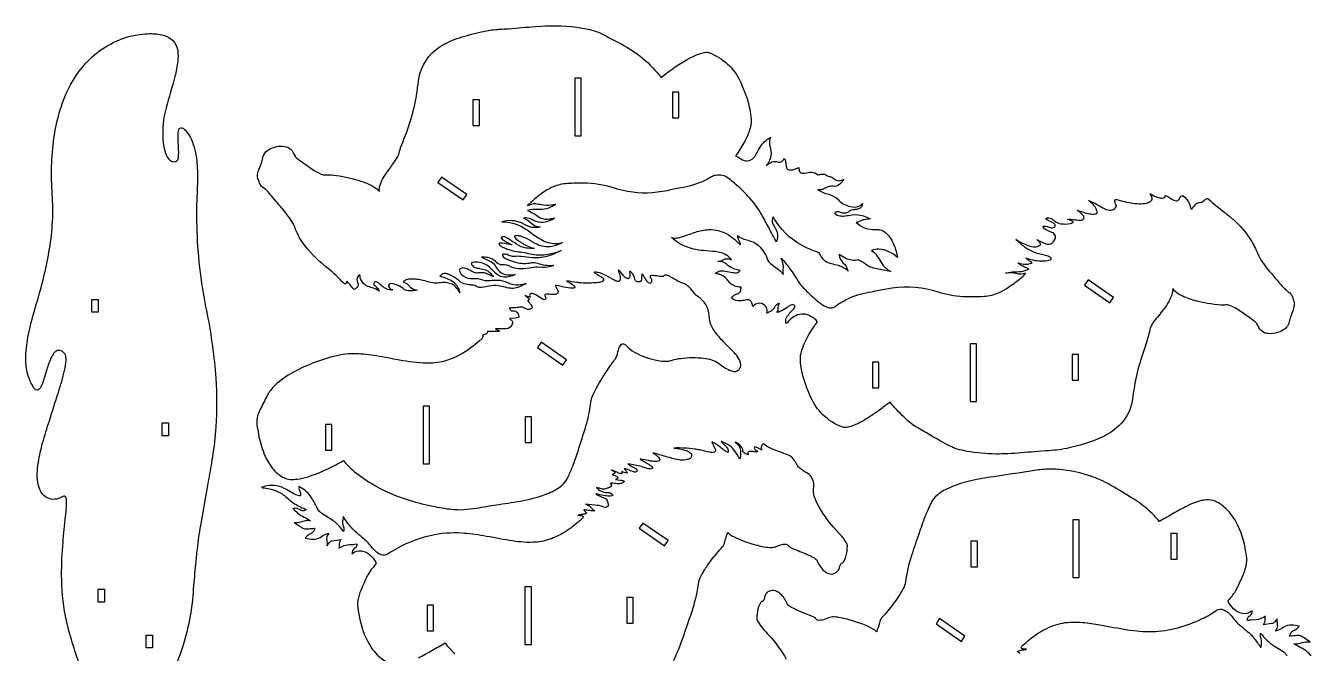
# Model space of a CAD drawing. Extents: x -349 to 884, y -1068 to 199.
# Drawn here: x -349 to 854, y -388 to 199 of the extents above; entities that cross this region are included whole.
import ezdxf

# ---------------------------------------------------------------- set-up
doc = ezdxf.new("R2010")
doc.units = 0
doc.header["$MEASUREMENT"] = 0
doc.layers.get('0').update_dxf_attribs({"linetype": 'CONTINUOUS'})

msp = doc.modelspace()

# ---------------------------------------------------------------- linework, layer by layer
for points in [[(289.3, 55.9, -0.077275), (268, 48.3), (256.1, 46, -0.037211), (237.7, 43, -0.100791), (201.5, 47.6, 0.073926), (173, 52, 0.014815), (158.3, 51.7, 0.08555), (144.8, 48.5, 0.065025), (133.7, 42.1, 0.022769), (127.2, 36.7, 0.003792), (121, 31, -0.153813), (128.8, 32.9, -0.028229), (133.4, 32, 0.071232), (143.4, 31.7, 0.020928), (147.4, 32.3, -0.040647), (140.6, 28.7, -0.109795), (132.5, 27.4, 0.04221), (123.8, 27.1, 0.020819), (120.9, 26.6, -0.007199), (126.7, 23.7, -0.046741), (130.7, 20.9, 0.182794), (139.3, 18.4, 0.035893), (143.4, 18.9, -0.010618), (146.2, 19.4, -0.094366), (137.4, 15.5, -0.134216), (129, 16.2, -0.0481), (124.9, 18, 0.081373), (119.6, 19.6, 0.071339), (117, 19.4, -0.12239), (124.8, 14.3, 0.161252), (130.6, 11.4, 0.02722), (132.7, 11.1, -0.114236), (125, 10.7, -0.083936), (117.4, 13.8, 0.174209), (99.7, 16.5, 0.014918), (96.9, 16, -0.044532), (106.8, 14.7, -0.088665), (119.3, 9.1, -0.022846), (124.2, 5.5, 0.054683), (136.4, -2.1, 0.146721), (151, -4.2, 0.029606), (153.7, -3.6, -0.064796), (143.8, -7.1, -0.167337), (129.5, -5.1, -0.005485), (121.2, -0.5, 0.024123), (116, 1.9, 0.033176), (113.3, 2.8, 0.089013), (109.7, 2.8, 0.170089), (108.8, 2.4, 0.22192), (108.8, 2, 0.137399), (110.1, 0, 0.055243), (118.2, -5.3, 0.041568), (125.1, -8.4, 0.022846), (127.5, -9.1, -0.037139), (119.7, -8.7, -0.110021), (110.7, -5.1, -0.005212), (103.6, -0.3, 0.048123), (100.5, 1.4, 0.114774), (98.2, 1.8, 0.03862), (96.8, 1.6, 0.313509), (96.3, 0.9, 0.171431), (96.4, 0.5, 0.089671), (99.9, -2.3, 0.010374), (105.9, -5.4, -0.081593), (106.3, -5.6, -0.035593), (104.3, -5.3, 0.01952), (97.3, -4.1, 0.070539), (94.7, -4.2, 0.451869), (94.3, -5.3, 0.097076), (94.6, -5.7, 0.058781), (96.9, -7.4, 0.081463), (110.6, -11.8, -0.022248), (125.2, -14.4, 0.093939), (139.8, -14.5, 0.024569), (146.2, -13, 0.010847), (152.5, -11.1, -0.020157), (142.9, -15.2, -0.066469), (131.5, -17.7, -0.065792), (125.2, -17.8, 0.003042), (115, -16.6, 0.042274), (108, -16.5, -0.059957), (105.7, -16.2, -0.015693), (101.8, -14.8, 0.11635), (98.3, -14.4, 0.453904), (97.4, -15.6, 0.163726), (100, -18.2, 0.04224), (104.1, -20, 0.007247), (110, -21.9, 0.130182), (124.6, -22.3, -0.122056), (130.1, -22.8, 0.098808), (145.1, -24.8, -0.125399), (134.7, -26.9), (130.3, -26.6, 0.060326), (122.4, -27.4, -0.062485), (112.3, -28, -0.087563), (105.1, -26.1, 0.017569), (101.5, -24.8, 0.074366), (97.3, -24.3, -0.20073), (92.1, -22.4, 0.199223), (82.1, -17.4, 0.024896), (77.8, -17.3), (84.9, -20.5, -0.17639), (92, -27.2, 0.083701), (95.9, -31.5, 0.115067), (100.6, -33.5, 0.07122), (106.5, -33.7, 0.016131), (109.4, -33.4, -0.138566), (98.8, -35.8, -0.11634), (93.4, -34.1, -0.033733), (92.6, -33.5, -0.036095), (86.4, -27.5, 0.161002), (76, -22.1, 0.088956), (69.5, -22.1, 0.112838), (68.4, -22.7, 0.147491), (68.6, -23.9, 0.23616), (73, -27.3, 0.023665), (76.1, -27.7, -0.043302), (81.7, -29.1, -0.097684), (85.5, -31.5, -0.049839), (88.9, -35.5, 0.054867), (81.5, -32.3, 0.108319), (75, -32, -0.140495), (70.4, -31.3, -0.008789), (65.6, -28.7, 0.096641), (60.4, -27.3, 0.218382), (57.3, -28.7, 0.249625), (57.1, -30.1, 0.156745), (60.7, -34.7, 0.184598), (70.1, -37.2, -0.120437), (78.8, -38.4, 0.077319), (83.8, -39, 0.014914), (91, -38.6, -0.112337), (99.6, -39.9, -0.009591), (104, -41.8, 0.115371), (112.6, -43, 0.044111), (119.5, -41.8, -0.032921), (113.3, -45, -0.076833), (107.4, -46.4, -0.070617), (101.7, -45.8, 0.004981), (95.3, -44.2, 0.087094), (87.5, -43.9, 0.010336), (78, -45.6, -0.089414), (74.7, -45.4, -0.093193), (73.1, -44.6, 0.145169), (69.3, -43.3, -0.019485), (66, -43.1, -0.055719), (59.9, -41.5, -0.092853), (58, -40.2, 0.075394), (50, -34.7, 0.034624), (46.1, -32.9, 0.104031), (42.8, -32.6, 0.128661), (40.6, -33.5, -0.006483), (38.7, -35, -0.050938), (47.7, -38.1, -0.075697), (53, -41.7, -0.095698), (56.1, -46.2, -0.044226), (57.6, -50.6, 0.062785), (53.8, -45.2, 0.162096), (46.1, -41.2, 0.082225), (39.6, -41.1, -0.048465), (33.6, -41.4, -0.055974), (27.5, -40.2, 0.047965), (15.9, -37.8, 0.063583), (9.4, -37.9, 0.102623), (5.5, -39.5, 0.044404), (4.4, -40.4, -0.129064), (9.2, -43.1, -0.004692), (11.2, -45.2, 0.150716), (17.8, -48.2, -0.037771), (10.3, -48.8, -0.131228), (5.6, -47.4, 0.045153), (-0.7, -43.6, 0.046271), (-4.9, -42.1, 0.121482), (-7.6, -42.1, 0.561306), (-8.6, -45.7, 0.081253), (-7.3, -46.8, 0.031173), (-5.2, -47.8, -0.164332), (-11.4, -46.7, -0.051963), (-14.8, -44.6, -0.026721), (-18.7, -41.3, 0.141452), (-20.9, -40.2, 0.222824), (-22.6, -41, 0.170388), (-23.1, -42, 0.213865), (-22.8, -43, 0.041939), (-21.4, -44.3, -0.045973), (-18.7, -47.5, -0.030051), (-17.9, -48.9, 0.085568), (-23.1, -46.2, 0.0105), (-28.1, -44.7, -0.123432), (-32.3, -42, -0.173002), (-35.7, -35.5, 0.019325), (-35.9, -34, 0.281839), (-36.2, -34, 0.405111), (-38.6, -39.8, -0.036902), (-37.8, -41.6, -0.104585), (-37.6, -43.6, -0.18404), (-39.1, -46, -0.03475), (-41.4, -47.5, 0.003764), (-46.1, -42, 0.014501), (-47.7, -40.2, 0.596695), (-48.5, -40.5, -0.128211), (-49.2, -42, 0.054321), (-50.3, -42.1, -0.101634), (-51, -41.6, -0.025411), (-52.8, -39.9, 0.041596), (-67.8, -26.1, -0.073389), (-90, -2.9, -0.040639), (-94.5, 4.8, -0.024731), (-96.6, 10.2, 0.062623), (-100.8, 18.1, 0.02328), (-110.3, 30.2, -0.005827), (-121.6, 43.5, 0.08364), (-127, 48.2, -0.157935), (-129.9, 52.1, 0.038349), (-131.4, 56.4, -0.096081), (-131.8, 58.9, -0.073742), (-130.8, 63.9), (-127.9, 71.8, 0.018659), (-126.4, 77, -0.162701), (-122.3, 82.7, -0.189484), (-106.2, 86.5, -0.261299), (-98, 79.9, 0.148558), (-93.8, 74.4, -0.00352), (-80.9, 65.4, 0.046817), (-72.2, 60.6, 0.088085), (-68.4, 59.7, -0.042163), (-60.8, 59.6, -0.043741), (-37.6, 54.8, -0.024565), (-28.2, 51.4, -0.048788), (-21, 47.3, -0.059356), (-17.7, 44.2, -0.108501), (-17.1, 50.2, -0.060466), (-13.8, 57.4, -0.028692), (-9, 64.6, 0.009413), (-1.8, 74.7, 0.100813), (1.2, 82.1, -0.035893), (3.2, 88.3, 0.031511), (11.7, 111.7, 0.037806), (17.4, 136.5, -0.003205), (19.2, 149.7, -0.216015), (39.1, 179.8, -0.069912), (57.1, 188.1, -0.021328), (77.6, 193.6, -0.023565), (90.8, 195.8, -0.013168), (94.8, 196.1, 0.00522), (103.2, 196.6, 0.003527), (128.5, 198.7, -0.053417), (166.9, 198, -0.025899), (181.2, 195.3, -0.055993), (189.2, 192.3, 0.001003), (204.1, 184.7, -0.031462), (223.4, 173, -0.060575), (242.3, 155.5, -0.010754), (246.1, 151, -0.046883), (273.2, 169.4, -0.04869), (283.8, 173.8, -0.081642), (289.2, 174.5, -0.063611), (290.6, 174.2, -0.198631), (320.1, 146.9, -0.058116), (328.9, 121.4, -0.035838), (330.1, 111.8, -0.089662), (328.4, 101, -0.045121), (323.4, 89.7, -0.036666), (315.5, 77.5, -0.023452), (317.9, 76.3), (322, 74, 0.222851), (328.5, 73.4, 0.14607), (333.2, 76.6, 0.054906), (335, 79.2, -0.012896), (338.5, 85.7, -0.13922), (348.4, 94.9, 0.158009), (347.4, 88, 0.009092), (348.4, 83.7, -0.050118), (348.8, 79.4, -0.097258), (347.3, 73.4, -0.051434), (344.4, 68.3, -0.089847), (349.6, 71.9, -0.183826), (355.2, 71.9, 0.243257), (358.9, 72.3, 0.081981), (361.4, 75, -0.071601), (362.4, 72.1, -0.007841), (363, 67.7, 0.156826), (364.1, 65.1, 0.125151), (365.2, 64.5, 0.111513), (368.3, 64.5, 0.051623), (371.6, 65.4, -0.00363), (374.9, 66.6, 0.106501), (375.5, 63.1, 0.164747), (376.8, 61.7, 0.150423), (380.2, 61.5, -0.041161), (386.6, 62.3, -0.200367), (392.7, 59.7, -0.054456), (396.8, 60.6, -0.131571), (400.1, 60, 0.027432), (402.2, 58.7, 0.053604), (404.4, 58.1, -0.084801), (407, 56.7, 0.083777), (410.9, 54.6, 0.174385), (415.2, 54.9, 0.042347), (416.8, 55.7, -0.089339), (413.2, 51, -0.210001), (406.8, 49.1, 0.161804), (399.6, 47.5, -0.093831), (396, 46, -0.090753), (392.5, 46.1, 0.09816), (403, 41.6, -0.144594), (412.6, 35.6, 0.181324), (427.2, 29.7, 0.170319), (433.1, 31.7, 0.052754), (434.3, 32.9, -0.34699), (430.6, 28, -0.049245), (426.6, 27.2, 0.025747), (423.9, 26.7, 0.13046), (421.5, 25.3, -0.248853), (415.7, 24.1), (412.4, 25.2, 0.302176), (408.2, 23.8, 0.155179), (413.3, 21.5, 0.065991), (418.1, 21.4, 0.003016), (424.6, 22.4, -0.117264), (435.2, 21.4, -0.039128), (441.8, 18.6, 0.029064), (435.9, 17.8, 0.036436), (432.8, 16.8, -0.008261), (428.6, 15.2, 0.08934), (437, 10, 0.101551), (446, 8.8, -0.036446), (450.3, 8.4, -0.14709), (457, 5, -0.071767), (460.9, 0, -0.069511), (465.8, -11.6, -0.024176), (467.1, -17.6, 0.181871), (449.7, -9.7, 0.107613), (442.9, -10.8, -0.093873), (447.5, -15.2, -0.029264), (451.5, -21.5, 0.074595), (456.7, -27.9, 0.069588), (460.8, -30.6, -0.013197), (447.6, -28.1, -0.024847), (442, -26.5, -0.079635), (437.1, -23.6, 0.043114), (433.8, -21.5, 0.024478), (430.4, -19.8, -0.173856), (418.9, -18.3, -0.039348), (412.7, -14.6, 0.210702), (416.1, -22.4, -0.10802), (420.5, -28.9, -0.030355), (421, -30.4, 0.121798), (411.8, -25.1, 0.015101), (405.4, -23.5, -0.06159), (400.8, -21.8, -0.122919), (396.2, -17.3, -0.053842), (393.9, -13, -0.02975), (382.1, -8.5, -0.139378), (353.2, 16.5, -0.01452), (350.7, 20.5, 0.242159), (350.4, 14.1, 0.052672), (352.3, 10.8, -0.204706), (354.5, -0.3, -0.029344), (353.9, -3, -0.01076), (346.6, 10.6, 0.005037), (340.1, 22.5, 0.061632), (327.2, 39.9, 0.031167), (314.6, 51.9, 0.004506), (309.1, 56.5, 0.22692), (297, 59.3, 0.063206), (293, 58, 0.010826)], [(417.1, -57.9, -0.060024), (432.1, -51.9, -0.026905), (442.7, -49.5, 0.006897), (456.7, -46.7, -0.11844), (499.9, -48.1, -0.007857), (507.8, -50.5, 0.061216), (531.4, -54, 0.012749), (537.5, -54.1, 0.008183), (548.2, -53.8, 0.089349), (562.3, -50.3, 0.051451), (571, -45.4, 0.005475), (581.4, -37.9, 0.04622), (585.6, -33.9, 0.026546), (586.9, -32.2, -0.139855), (578.1, -32.6, 0.096416), (568.3, -32.2, -0.049389), (574.5, -31, -0.020222), (579.1, -30.8, 0.067289), (586.4, -29.7, 0.014755), (590.2, -28.5, 0.058169), (589.1, -27.8, -0.039004), (583, -24.9, -0.043862), (579.9, -22.6, 0.065993), (587, -23.8, 0.087476), (591.2, -23.1, 0.025119), (593.2, -22.3, -0.067805), (588.6, -19.2, -0.031887), (587.3, -17.9, 0.018933), (591.9, -19.4, 0.088966), (607.5, -20.4, 0.05601), (610.1, -19.6, 0.243836), (611.1, -18.6, 0.265565), (610.5, -17.4, 0.077446), (608.3, -16.3, -0.005665), (598.1, -13.7, -0.069675), (587.8, -9, -0.023655), (586.3, -7.9, -0.004476), (578, -0.8, 0.043569), (589.5, -6.3, 0.087447), (595.8, -7.5, 0.146581), (600.5, -6, 0.170707), (601, -5.1, 0.114467), (600.9, -4.6, 0.107319), (599.5, -2.6, -0.04766), (597.8, -0.7, 0.066227), (606.1, -4.7, 0.174071), (610.6, -4.6, 0.214738), (614.9, 0.9, 0.288221), (613.4, 4.9, 0.073325), (611.6, 6, -0.014117), (607.1, 7.9, -0.085914), (604, 10.1, -0.162588), (603.4, 11.2, -0.318745), (603.9, 11.8, -0.128668), (606.1, 11.8, 0.008318), (610.2, 10.5, 0.159993), (613.9, 10.8, 0.2165), (614.8, 11.8, 0.2165), (614.6, 13.2, 0.132081), (612.7, 15, 0.032329), (608.2, 17.1, -0.154477), (606.3, 18.5, -0.348708), (606.5, 19.2, -0.119073), (607.3, 19.5, -0.186777), (612.3, 18.2, -0.02424), (614.5, 16.4, 0.130276), (620, 14.1, 0.086555), (628.9, 14.3, 0.079177), (631.1, 15.1, 0.209395), (631.6, 15.7, 0.239368), (631.3, 16.3, 0.058866), (630.1, 16.9, 0.019507), (626.9, 17.9, -0.098528), (626.3, 18.1, -0.344696), (626.4, 18.3, -0.099099), (629.6, 18.4, 0.019901), (636.5, 17.4, 0.117073), (640.2, 17.8, 0.234639), (641.7, 19.6, 0.197123), (641.1, 21.5, 0.052399), (639.3, 23.5, 0.007678), (635.4, 26.8, 0.04953), (647.1, 23.4, 0.071504), (651.9, 23.2, 0.145696), (653.6, 23.9, 0.235866), (654, 25.4, 0.09077), (652.7, 28.8, 0.066468), (649.6, 32.6, 0.028314), (645.9, 35.9, -0.020164), (654.4, 31.8, 0.00905), (661.1, 28.1, 0.140381), (667, 26.9, 0.218804), (671.5, 29.5, 0.068975), (671.9, 30.3, 0.15262), (672, 30.9, -0.004455), (670.5, 34.8, -0.221828), (670.6, 36.3, -0.196113), (671.4, 36.7, -0.064343), (673.3, 36.5, -0.026667), (677.8, 35.3, 0.066542), (693.3, 32.8, 0.058194), (700.1, 33.4, 0.066773), (703.8, 34.9, 0.053432), (704.9, 35.8, 0.231168), (705.5, 37.9, 0.102203), (703.8, 41.5, -0.134893), (703.6, 42.1), (703.7, 42.1, -0.090673), (704.4, 41.8, 0.059624), (711.4, 38.6, 0.067075), (715, 38, 0.123993), (717, 38.6, 0.247417), (717.7, 40.2, -0.229889), (717.8, 40.4, -0.229889), (718, 40.4, -0.072169), (720.8, 39, 0.037548), (725.9, 36.2, 0.069865), (728.2, 35.6, 0.294519), (730.6, 36.9, -0.04308), (732.4, 39.8, -0.401215), (734.4, 40.1, -0.145711), (740.3, 32.7, -0.036201), (741.8, 28.3, 0.159044), (742.2, 27.7, 0.243184), (742.3, 27.7, 0.068466), (743.3, 28.7, -0.050308), (747.1, 33, -0.146785), (749.7, 34.1, 0.090196), (751.6, 34.2, 0.075969), (752.6, 34.7, 0.029519), (755.5, 37.1, -0.17636), (757.1, 37.7, -0.128248), (757.8, 37.4, 0.015214), (773.4, 24.6, -0.007968), (781.5, 17.9, -0.064925), (796.8, 0.4, -0.042601), (803.6, -12.4, 0.082686), (815.3, -30.5, -0.012009), (823.3, -40, 0.024761), (830.1, -47.3, 0.033993), (834.2, -50.7, -0.154704), (836.7, -54.3, 0.043632), (838.2, -58.6, -0.080145), (838.5, -60.8, -0.081761), (837.4, -66.5, -0.001832), (834.8, -73.6, 0.030208), (833.3, -79, -0.139873), (830.2, -83.8, -0.111014), (822.8, -87.8, -0.105465), (813.9, -88.7, -0.054794), (810.5, -87.9, -0.174306), (805.3, -83, 0.010466), (803.7, -79.8, 0.083938), (802.2, -78, 0.019196), (799.8, -76, 0.002911), (793.2, -71.5, 0.030588), (783, -64.7, 0.052568), (777.3, -62.2, 0.10082), (774.3, -61.9, -0.042068), (769.6, -62, -0.043879), (745.4, -57.8, -0.046563), (731.9, -52.7, -0.052273), (727.5, -49.7, -0.0785), (724.8, -46.4, -0.062835), (724.4, -49.9, -0.062242), (722, -56.8, -0.042795), (717.5, -64.2, -0.010913), (708.1, -76.2, 0.039162), (704.6, -81.3, 0.086462), (703.2, -85.5, -0.02138), (699.8, -97.9, -0.003614), (695, -112.8, 0.033184), (689.3, -135, 0.013673), (687.8, -145.1, -0.018991), (686.4, -153.9, -0.153249), (674, -175.3, -0.086144), (657.9, -185.9, -0.048038), (627.8, -195.7, -0.039046), (608.9, -198.3, 0.008145), (582.4, -200.4, -0.020962), (559.1, -201.4, -0.042897), (532.2, -198.9, -0.018722), (523, -196.7, -0.048142), (516.4, -194, -0.019077), (497.4, -183.5, 0.001032), (484.4, -175.9, -0.043197), (478.5, -171.7, -0.030113), (464.4, -157.9, -0.012571), (460.2, -152.9, -0.002815), (448.1, -161.8, -0.021314), (434.4, -170.6, -0.047162), (423.8, -175.5, -0.050786), (419, -176.5, -0.052064), (416.5, -176.5, -0.046848), (415.2, -176.1, -0.198745), (385.7, -147.8, -0.010922), (381, -135.7, -0.041752), (376.9, -120.4, -0.038533), (376.3, -112.2, -0.085414), (378.5, -101.6, -0.063073), (389.1, -82, -0.013881), (392.4, -77.6, 0.07033), (386.1, -72.6, 0.106415), (379.2, -70.4, 0.137204), (371.9, -72, 0.070326), (366.8, -75.5, 0.03528), (363.2, -79.4, -0.214482), (363.1, -74.4, -0.056294), (364.3, -72.1, -0.029293), (365.9, -70), (369.7, -65.8, 0.095739), (371, -63.7, 0.361508), (370.2, -62, 0.062296), (369, -61.5, 0.097329), (365.9, -62.8, -0.015363), (359.8, -66.8, -0.055436), (355.7, -68.6, -0.027), (354.3, -68.9, 0.229076), (355.5, -65.2, -0.20886), (356.8, -60.6, 0.204583), (353, -62.7, -0.01701), (351.1, -65.4, -0.107431), (346.8, -68.8, -0.022426), (345, -69.6, 0.218715), (344.1, -63.8, 0.242778), (338.3, -60.3, 0.171232), (333.1, -62.1, 0.034254), (331.8, -63.2, 0.081289), (330.2, -58.8, 0.25792), (327.4, -57, 0.078083), (324.8, -57.3, -0.053326), (319.8, -58.2, -0.16523), (311.7, -55.7, -0.175657), (315.5, -52.1, 0.005145), (318.2, -51.1, 0.236793), (320.4, -48.4, 0.068717), (320.7, -45.2, -0.102193), (314.2, -44, -0.091661), (310.8, -41.7, -0.024354), (307.7, -38, 0.156728), (300.4, -33.2, 0.053509), (296.4, -32.5, -0.192673), (303.1, -30, -0.043553), (306.1, -30.2, -0.010002), (312.7, -31.5, 0.086102), (316.9, -31.7, 0.218087), (320, -29.6, -0.046167), (313.2, -27.7, -0.090848), (307.1, -23.7, 0.149532), (301.9, -21.4, 0.026028), (299, -21.2, 0.07783), (304.6, -19.3, -0.161023), (309.5, -18.9, -0.037766), (311.8, -19.6, 0.165958), (302, -13.1, 0.039609), (296.7, -12, 0.008312), (285.7, -11.1, -0.030816), (276.1, -9.6, -0.124774), (255.6, 1.1, 0.102599), (260.3, 0.8, 0.05696), (266.6, 2.2, -0.005446), (278.2, 6.3, -0.063267), (290.1, 8.6, -0.07925), (300.2, 7.4, -0.027942), (306.1, 5.4, -0.072777), (311.2, 2.3, -0.014963), (317.7, -3.4, 0.011762), (320.3, -5.7, 0.165033), (319.1, -2, -0.068669), (317.7, 1.6, -0.044831), (317.5, 3.2, 0.102565), (322.2, 0.2, 0.031077), (327.4, -1.4, -0.08323), (335.5, -5.1, -0.090544), (341.1, -10.9, -0.04834), (344.6, -17), (345.9, -20.2, 0.111776), (348.7, -23.5, 0.01406), (353.3, -26.8, -0.0413), (358.5, -31.2, -0.027196), (360.4, -33.4, -0.080142), (360.3, -26.7, 0.081198), (359.8, -22.6, 0.019253), (358.3, -18.1, -0.036203), (366.2, -27.7, -0.018061), (374.9, -41, 0.066101), (379, -45.8, 0.010585), (388.1, -54.7, 0.032776), (396.7, -61.6, 0.067084), (402, -64.2, 0.097391), (405.8, -64.5, 0.105543), (408.4, -63.5, -0.019666)], [(80.9, -89.5, 0.082345), (79.3, -90.1, 0.086341), (78.9, -90.4, -0.03195), (79.1, -91.5, -0.15054), (78.4, -93.3, -0.059846), (76.4, -95.2, -0.050654), (57.5, -108.7, -0.142312), (23.2, -116.4, -0.026048), (-1.9, -113, 0.005153), (-23, -109.2, 0.031575), (-41.8, -107.5, 0.046782), (-51.8, -108.2, 0.071025), (-96.4, -123.8, 0.057472), (-113.6, -135.4, 0.060882), (-121.3, -144.2, 0.028586), (-122.8, -146.9, -0.003012), (-129.6, -160.1, 0.097685), (-132.5, -169.9, 0.045518), (-132.3, -173.9, 0.005908), (-130.9, -182.9, 0.047138), (-125.8, -200.7, 0.055653), (-119.1, -213.1, 0.102248), (-108.5, -222.9, 0.115963), (-100.8, -225.1, 0.053288), (-94.9, -224.9, 0.043687), (-84.5, -222.6, 0.039482), (-66, -215.1, 0.006056), (-51.3, -207.6, 0.048261), (-43, -216.2, 0.043376), (-25.5, -228.8, 0.064583), (10.2, -244.6, 0.027031), (34, -250.5, 0.032606), (52.5, -253.3, 0.043967), (64.3, -253.1, 0.013078), (75.5, -251.6, -0.004053), (94.3, -248.5, 0.015326), (117, -244.9, 0.044972), (140.8, -237.9, 0.076826), (153.3, -230.6, 0.093593), (158, -224.6, 0.007772), (162.5, -214.5, 0.018314), (167.6, -200.4, 0.001774), (174.5, -178.8, 0.02484), (178.4, -164, 0.018656), (179.8, -154.6, -0.086151), (183.6, -143.1, -0.031181), (197.3, -120.5, -0.020224), (203.1, -112.4, 0.105478), (205.5, -105.9, -0.085597), (207.8, -99.9, -0.14193), (209.5, -98.4, -0.198388), (211.8, -98.7, -0.049809), (212.8, -99.4, -0.019512), (215.3, -101.9, 0.068605), (222.9, -107.1, 0.088386), (246.2, -114.4, 0.043529), (252, -114.6, 0.070038), (256.2, -113.5, -0.049937), (264.3, -111.9, -0.059276), (285.9, -111.7, -0.03501), (293.2, -113.2, -0.088536), (299.6, -116.3, 0.016445), (306.1, -120.9, 0.04828), (311.9, -123.7, 0.121653), (315.9, -124.1, 0.229564), (319.6, -121.1, 0.183065), (320.2, -116, 0.0741), (318.8, -112.4, 0.059793), (314.3, -106.5), (306.5, -98.7, -0.021301), (298.1, -89.3, -0.039028), (293.3, -82, -0.112701), (291.2, -74.7, 0.094458), (288.9, -63.9, 0.125859), (282.4, -55.5, 0.014312), (279.3, -53.3, -0.049645), (277.5, -51.6), (273.6, -46.7, 0.144458), (264.9, -41.1, -0.031789), (261.4, -39.5, -0.003191), (254.5, -35.5, 0.05546), (250.9, -34, 0.160501), (249.3, -34.1, 0.061987), (248.5, -34.8, -0.147627), (247.2, -35.3, -0.070873), (244.4, -35.2, 0.014596), (238.7, -34.4, 0.094941), (236, -34.7, 0.390917), (235.6, -35.6, 0.008493), (236.5, -37.2, -0.202589), (236.5, -40.8, -0.083427), (235.9, -41.6, -0.345496), (234.6, -41.6, -0.091209), (232.5, -39.4, -0.016832), (229.4, -34.4, 0.075832), (228.3, -33.1), (228.1, -33, 0.233552), (227.9, -33.1, 0.124737), (227.8, -33.5), (227.7, -36.7, -0.059935), (227.1, -39.1, -0.25689), (225.6, -40.2, -0.058485), (223.9, -40.4, -0.249686), (222, -39.1, -0.068745), (221.1, -36.6, 0.066175), (219.4, -32.9, 0.04358), (217.6, -31, 0.060807), (216.9, -30.5, 0.472878), (216.4, -30.9, 0.075649), (216.4, -31.3, -0.09495), (216.6, -35.8, -0.42237), (214.2, -37.2, -0.105338), (211.8, -35.6, -0.032003), (210.6, -34.2), (207.4, -30.2, 0.093521), (206.4, -29.3), (206.1, -29.2, 0.369649), (205.9, -29.3, 0.174259), (206, -30.4, -0.047028), (207.6, -35.3, -0.116147), (207.5, -38.1, -0.11153), (206.7, -39.5, -0.202069), (205.4, -39.9, -0.084558), (204, -39.5, -0.053131), (200.3, -37.7, 0.015004), (192.2, -33.3, 0.062945), (186.8, -31.5, 0.053592), (183.6, -31.3, 0.319479), (183.4, -31.4, 0.319479), (183.5, -31.7, 0.048027), (186.2, -33.3, -0.04057), (190.4, -36, -0.106961), (191.9, -37.8, -0.328241), (191.4, -39.6, -0.125666), (190.3, -40.2, -0.067799), (186.2, -41.1, -0.03762), (171.1, -41.3, -0.012315), (167.2, -40.9, -0.007331), (157.4, -39.4, -0.035142), (163.1, -42.9, -0.057449), (165, -44.7, -0.469217), (164.7, -46, -0.116414), (164.2, -46.2, -0.064152), (157.2, -45.7, -0.0102), (147.4, -43.6, 0.204969), (147, -43.7, 0.222352), (147.3, -44.8, -0.036978), (149.2, -48.3, -0.170886), (149.4, -50.5, -0.225008), (148.1, -51.8, -0.100037), (144.5, -52.2, 0.010378), (139.7, -51.9, 0.080012), (137.5, -52.2, 0.384132), (137, -53.1, 0.117039), (137.7, -54.6, -0.171824), (137.9, -56.2, -0.34074), (136.5, -57, -0.109843), (135, -56.5, -0.018226), (129.2, -52.7, 0.052653), (126.6, -51.5, 0.102638), (124, -51.3, 0.562249), (123.2, -53.7, -0.372339), (123.3, -54.5, -0.200858), (123.1, -54.6, -0.106497), (121.7, -54.3, 0.020512), (120, -53.6, 0.103659), (118.8, -53.2, 0.083411), (119.3, -53.8, -0.031762), (121.6, -55.7, -0.099193), (122.3, -56.8, -0.214829), (122.2, -57.2, -0.101441), (121.4, -57.6, 0.447802), (121.2, -58.2, 0.085706), (122.3, -59.6, -0.03302), (124.6, -62.1, -0.13302), (125.3, -63.9, -0.232017), (124.7, -65.1, -0.244308), (121, -66.1, -0.070196), (117.9, -64.8, 0.134645), (113.6, -64, -0.040828), (108.6, -64.6, 0.01867), (104.3, -64.8, 0.138724), (103.7, -65, 0.294696), (104, -65.3, -0.108199), (105.1, -66.6, 0.222845), (107.2, -67.5), (108.7, -67.4, -0.212445), (111, -68.5, -0.162122), (112.7, -72.6, -0.309854), (112.2, -73.6, -0.076555), (109.7, -74.2), (105.1, -74.5, 0.046575), (104.3, -74.7, 0.190092), (104.2, -74.8, 0.18074), (104.5, -75.2, -0.375641), (106.8, -78.7, -0.395659), (100.4, -84.3, 0.019802), (96, -84.3, 0.021501), (92.4, -84.2, 0.057296), (91, -84.4, 0.330216), (91.3, -84.7, 0.078164), (92.4, -85.2, 0.015068), (93.9, -85.9, -0.16683), (94.5, -86.4, -0.193703), (94.2, -86.6, -0.056802), (91.6, -86.8, 0.002703), (83.5, -86.8, -0.281705), (81.9, -89.2, -0.064439)]]:
    msp.add_lwpolyline(points, format="xyb", close=True)
for points in [[(-298.9, -396.3, -0.039625), (-311.4, -353.1, -0.049476), (-315.1, -314.4, -0.022444), (-313.8, -284.2, -0.00779), (-311.4, -259.7, 0.008034), (-310.6, -251.3, 0.042821), (-310.7, -243.5, 0.128874), (-311.6, -241.3, 0.269743), (-313.2, -240.8, 0.103055), (-314.8, -241.5, 0.013564), (-316.2, -242.5, -0.093815), (-323.3, -243.8, -0.235984), (-333.5, -238.1, -0.090643), (-336.8, -230.7, -0.071947), (-338, -219.8, -0.031646), (-336.9, -209, -0.029056), (-332.9, -191, -0.009413), (-326.6, -170.3, -0.004131), (-318.1, -143.7, 0.019777), (-312.4, -123.2, 0.045657), (-311, -113.7, 0.043946), (-311.2, -109.9, 0.09576), (-312.3, -107.3, 0.168259), (-316.9, -104.5, 0.217439), (-320.9, -105.6, 0.081522), (-323.1, -108.1, 0.052266), (-326, -113.6, 0.020404), (-328.1, -119.4, 0.005948), (-331.8, -131.5, -0.046261), (-334.9, -139, -0.133099), (-337, -141.3, -0.258398), (-339.2, -141.3, -0.109508), (-341.4, -139, -0.093284), (-347.7, -122.8, -0.054545), (-348.7, -109.9, -0.040254), (-346.1, -89.5, -0.014195), (-343.6, -78.3, -0.008575), (-336.9, -54.7, 0.031501), (-325.9, -6.3, 0.058313), (-324.1, 45, -0.053062), (-321.8, 97.3, -0.054235), (-312.7, 131.4, -0.088599), (-292.4, 164.3, -0.139104), (-253.2, 188.9, -0.05795), (-234.7, 191.9, -0.056104), (-221.2, 190.9, -0.101363), (-212.8, 187.1, -0.159217), (-207.3, 179.3, -0.079945), (-206.2, 171.2, -0.028165), (-206.4, 166.3, -0.037801), (-209.1, 151.8, -0.003663), (-217.4, 122.4, 0.082299), (-220.3, 92.8, 0.04191), (-218.6, 82.1, 0.098123), (-214.8, 74.4, 0.316092), (-208.1, 72.4, 0.201062), (-206.5, 73.9, 0.080538), (-205.7, 77.1, 0.037715), (-205.6, 82.9, -0.009499), (-206.1, 97.1, -0.054076), (-205.5, 101.9, -0.103436), (-204.7, 103.4, -0.289983), (-202.6, 103.8, -0.046971), (-201.1, 103.1, -0.071236), (-197.8, 99.8, -0.068005), (-193.7, 92.8, -0.075388), (-188.7, 73.4, -0.033942), (-188.1, 54.6), (-188.7, 36.4, 0.04212), (-184.3, -41.3, 0.016166), (-178.9, -70.6, -0.031201), (-170.9, -130.5, -0.032379), (-170.8, -176.1, -0.022818), (-174, -204, -0.00812), (-177.6, -225.3, 0.001249), (-185.3, -268.4, 0.01376), (-188.4, -290.2, 0.005182), (-189.8, -304.7, 0.005052), (-191.9, -327.4, -0.060313), (-201.6, -381.2, -0.046615), (-214, -410.7, -0.05196)], [(257.7, -394.5, 0.003123), (262.8, -383.1, 0.020133), (265.4, -376.1, -0.002128), (273.6, -352.3, 0.018421), (278.4, -336.2, 0.019185), (280.5, -325.9, -0.018648), (281.4, -320.1, -0.051371), (282.4, -317.3, -0.037378), (288.3, -307.1, -0.023851), (297.8, -294.7, -0.009852), (303.5, -288, 0.073375), (304.8, -285.8, 0.034553), (306.3, -281.2, -0.026228), (308.3, -274.6, 0.132925), (309.3, -275.9, 0.039108), (310.3, -276.7, 0.049597), (318.2, -280.8, 0.051375), (342, -288.1, 0.048939), (349.7, -288.8, 0.06389), (352.4, -288.4, -0.039626), (360, -285.8, -0.090769), (362.9, -285.7, -0.211409), (365.2, -287.3, 0.098458), (365.5, -287.7, 0.061397), (368.9, -289.7, -0.003069), (382.6, -295.3, -0.025073), (388.7, -298.3, -0.069579), (391.5, -300.5, -0.103534), (392.3, -302, 0.1284), (399.7, -311.7, 0.159147), (405.5, -313.7, 0.344923), (412.8, -307.8, -0.024996), (413.7, -304.8, -0.199538), (414.8, -303.4, 0.163075), (416.2, -302.7, 0.061953), (416.9, -302, 0.069824), (418.8, -297.6, 0.082306), (420.2, -287.3, 0.047559), (419.9, -285.6, 0.061785), (419.4, -284.5, 0.051087), (413.2, -276.3), (407.2, -269.8, -0.054219), (393.1, -249.9, -0.048917), (389.2, -240.7, -0.061294), (388.5, -235.8, -0.032725), (388.8, -232.5, 0.095818), (388, -225.8, 0.144382), (384.5, -220.7, 0.050689), (379.9, -217.7, -0.03778), (376, -214.8, -0.063981), (373.3, -211.7, 0.002457), (370.4, -207.1, 0.059957), (367.9, -204.1, 0.071196), (365, -202.5, 0.015598), (359.4, -200.4, 0.003317), (350.2, -196.8, -0.068247), (343, -192.8, 0.140986), (342, -192, 0.219461), (341.1, -192.3, 0.314452), (339.6, -196.1, 0.083699), (340.1, -197.1, -0.27234), (340.1, -197.4, -0.256875), (339.9, -197.4, -0.056413), (337.3, -196.1, 0.020485), (334.8, -195, 0.057873), (333.7, -194.8, 0.28392), (333, -195.8, 0.157772), (333.6, -196.9, 0.028303), (335.4, -198.4, -0.088738), (336, -199.1, -0.374939), (335.9, -199.4, -0.108576), (334.5, -199.4, 0.027385), (329.7, -199, 0.092985), (327.7, -199.4, 0.359122), (327.1, -200.6, 0.017581), (327.5, -202, -0.023954), (324.6, -200.9, -0.127415), (322.9, -199.7, -0.122742), (322.4, -198, 0.109031), (321.4, -195.3, 0.110401), (317.8, -191.4, 0.093667), (315.3, -190.4, -0.066918), (318.6, -193.7, -0.126769), (320.2, -198, -0.043127), (320.1, -204.1, -0.060651), (319.6, -206.2, 0.038289), (314.4, -197.9, 0.098612), (308.4, -192.6, 0.008085), (303, -189.9, 0.067276), (302.2, -189.7, -0.041285), (307, -194.7, -0.092868), (308.6, -197.7, -0.055335), (308.8, -199.1, -0.57281), (307.9, -199.7, -0.076759), (305.5, -198.3, 0.013057), (302.2, -195.9, 0.004919), (297.6, -192.3, 0.063904), (294.2, -190.4, 0.061873), (293.5, -190.2, 0.463224), (293.3, -190.4, 0.054751), (294.3, -192.2, -0.058513), (296.7, -197.7, -0.433034), (295.6, -199.7, -0.097951), (291.6, -199.8, -0.011897), (281.8, -197.6, 0.019995), (277.4, -196.8, 0.040895), (257.8, -195.8, -0.033647), (268.4, -197.8, -0.080578), (272.5, -199.6, -0.214232), (274.5, -202.8, -0.281608), (273.1, -205.5, -0.115371), (270.4, -206.6, -0.056117), (264.8, -207.1, -0.03448), (262.6, -206.8, -0.022702), (250.3, -203.8, -0.001426), (238.2, -200.2, -0.035181), (242.1, -203.2, -0.035614), (244, -205.1, -0.145757), (244.7, -206.8, -0.267594), (244, -207.9, -0.104965), (242, -208.3, -0.050353), (238, -208.2, -0.018117), (234.1, -207.6, -0.009881), (226.4, -206, 0.042433), (228.3, -207.4, -0.008818), (235.7, -211.7, -0.061206), (237.6, -213.2, -0.089853), (238, -214, -0.274847), (237.7, -214.7, -0.1213), (235.7, -215.3), (233.6, -215.4, 0.069345), (221.4, -211.8, -0.006492), (214.9, -210.7, 0.030718), (216.9, -212, -0.002346), (221.5, -214.5, -0.084085), (223.3, -216.1, -0.466609), (222.6, -218.1, -0.15354), (221, -218.3, -0.054313), (220, -218, -0.00554), (214.5, -215.9, 0.085365), (211.4, -215.3, -0.018522), (213.5, -217.8, -0.051229), (214.1, -218.8, -0.481999), (213.8, -219.3, -0.09259), (211.3, -218.7, 0.011901), (209, -217.8, -0.112707), (209.4, -219.2, -0.423502), (208.7, -219.8, -0.088119), (207.3, -219.6, -0.028039), (203.4, -218, 0.010223), (199.5, -216.3, -0.092817), (202.4, -218.2, -0.381737), (202.4, -219.5, -0.118381), (200.2, -220.5), (203.2, -221.7, -0.093922), (205.1, -222.9, -0.459724), (205, -224.3, -0.101881), (203.1, -225.3), (207.6, -225.7, -0.030209), (210.2, -226.2, -0.160547), (211.2, -226.8, -0.309309), (211, -227.5, -0.216388), (206, -229.4, -0.009221), (200.8, -228.7, 0.065613), (198.1, -228.9, -0.108762), (199.6, -230.4, -0.200371), (199.6, -231.3, -0.133326), (198.7, -232.2, -0.057301), (196.7, -233, 0.016793), (194.2, -234, -0.092747), (192.2, -234.3, -0.049995), (189, -233.7, -0.004888), (185.5, -232.7, 0.106088), (187.4, -234.6, 0.094239), (192.7, -237.1, 0.050529), (196, -237.4, -0.07361), (198.3, -237.8, -0.082687), (199.8, -239, -0.010582), (201.1, -240.3, -0.077741), (198.4, -240.8, -0.044413), (193.5, -240.5, -0.023398), (186.6, -239, 0.014977), (184.8, -238.6, 0.115078), (185, -238.9, 0.073282), (187.4, -240.3), (192.4, -242.3, -0.301534), (196.4, -248.9, -0.321555), (194.5, -251.3, -0.075535), (193.3, -251.4, 0.094365), (186.2, -249.4, -0.01165), (175.1, -248.4, -0.088339), (179.2, -250.3, -0.08287), (181, -252.4, 0.14825), (183.9, -254.4, -0.069564), (179.2, -254.3, -0.006891), (174.8, -253.6, 0.05626), (173.7, -253.6, 0.403106), (173.6, -253.9, 0.08615), (174.9, -255.3, -0.008061), (176.3, -256.4, -0.102579), (176, -256.8, -0.100159), (174.1, -257.6, -0.020424), (171, -258.1, 0.024961), (167.9, -258.7, -0.032071), (172, -259.1, -0.179441), (172.9, -259.7, -0.231994), (173, -260.4, -0.097619), (172, -261.8, -0.027104), (168.4, -265, -0.04281), (154.5, -275.2, -0.048742), (141.5, -281.2, -0.072726), (126.1, -284, -0.034422), (115, -283.7, -0.018612), (104, -282.3, -0.002502), (79.6, -277.9, 0.024851), (59.3, -275.4, 0.073594), (30.1, -277.8, 0.084372), (-6.7, -292.9, 0.004801), (-10, -295.1, -0.232535), (-16.2, -295.7, -0.087501), (-20.4, -293.2, -0.05935), (-25.4, -287.9, 0.061373), (-33.4, -279.8, -0.019107), (-40.4, -273.8, -0.05374), (-49.1, -263.6, -0.011316), (-51.5, -259.9, 0.047441), (-52.2, -265.5, 0.088427), (-51.4, -269.4, -0.091534), (-51, -271.6, -0.04067), (-51.3, -273.8, 0.108707), (-65.6, -260.8, -0.009552), (-72, -256.8, -0.094448), (-74.7, -254, -0.034766), (-76.9, -250, 0.040478), (-82.5, -240.5, 0.132366), (-93.1, -231.9, 0.103916), (-92.8, -234.5, -0.041564), (-91.7, -238.1, -0.065095), (-91.6, -240.5, -0.092185), (-95.8, -239.5, -0.032118), (-101, -236.7, 0.00364), (-106.7, -233.5, 0.19715), (-125.6, -231.9, 0.025181), (-128.2, -232.8, -0.057412), (-116.2, -235.1, -0.0904), (-106.6, -240.3, -0.004543), (-100.9, -245.1, 0.070352), (-90.2, -251.6, 0.007983), (-86.3, -253.2, -0.281215), (-89.5, -254.6, -0.073444), (-92.2, -253.4, 0.13587), (-97.3, -252.2, 0.044658), (-98.6, -252.4, 0.013845), (-94.3, -256.6, 0.083432), (-88.1, -260.4, -0.064705), (-82.3, -263.9, 0.090431), (-87, -264, 0.012523), (-91.7, -265.2, -0.097621), (-97.5, -265.5), (-91.9, -269.2, 0.024314), (-89.4, -270.7, 0.122403), (-85.8, -271.5, 0.033679), (-83.7, -271.3, -0.017236), (-78.3, -270.9, -0.118203), (-79.5, -273.9, -0.100563), (-82, -276, 0.039391), (-85.2, -277.8, 0.099717), (-87.1, -280, 0.06507), (-79.8, -281.2, 0.130382), (-73.1, -279.4, -0.026502), (-68.6, -276.8, -0.069949), (-65.1, -275.7, 0.247945), (-67, -282.4, -0.076717), (-66.8, -287.2), (-64.4, -284.2, -0.174205), (-62.1, -282.7, 0.001666), (-53.6, -281.5, 0.06913), (-55.1, -284, 0.116379), (-55.4, -286.6, -0.087092), (-55.6, -289.5, -0.151257), (-45.3, -286.1, 0.037202), (-39, -285.5, -0.100509), (-39.1, -287.6, -0.182452), (-40.6, -289.5, 0.190168), (-43.2, -293.2, 0.045906), (-43.4, -294.7, -0.235485), (-34.4, -292, -0.152145), (-26.6, -295.7, -0.075171), (-21.3, -302.4, -0.092613), (-20.7, -304.1), (-20.7, -304.2, 0.069677), (-29.1, -315.5, 0.019676), (-35.9, -330.9, 0.070481), (-38.2, -341, 0.050387), (-37.9, -345.9, 0.074492), (-30.5, -373.1, 0.070878), (-21.4, -387.5, 0.092873), (-9.8, -396.5, 0.137871)], [(854.4, -390.3, 0.015461), (850.1, -386.1, 0.086539), (844, -382.3, -0.028526), (839.8, -380.1, -0.030209), (838.1, -378.8, 0.092197), (842.8, -378.7, 0.01218), (847.4, -377.5, -0.097495), (853.2, -377.2, 0.001857), (847.1, -373.1, 0.046288), (844.3, -371.6, 0.101322), (840.9, -371.2, -0.014131), (834.1, -371.8, -0.118678), (835.3, -368.8, -0.100279), (837.8, -366.6, 0.039328), (841, -364.9, 0.099792), (842.9, -362.6, 0.064308), (835.6, -361.5, 0.130332), (828.9, -363.2, -0.026602), (824.4, -365.9, -0.069849), (820.9, -367, 0.117284), (822.9, -363.3, 0.090338), (822.9, -361.5, -0.016769), (822.5, -357.2, -0.047039), (822.6, -355.5, -0.015675), (819.7, -359, -0.1102), (818.6, -359.7, -0.053577), (817.3, -360), (809.4, -361.2, 0.082179), (811, -358.4, 0.062557), (811.2, -357.2, -0.008969), (811.2, -354.2, -0.054732), (811.4, -353.2, -0.12917), (802.8, -356.5), (797.9, -356.8, 0.021914), (794.8, -357.2, -0.100065), (794.8, -355.1, -0.182452), (796.4, -353.2, 0.19003), (799, -349.5, 0.046813), (799.2, -348, -0.237978), (790, -350.7, -0.166502), (781.6, -346.2, -0.073905), (776.9, -339.9, -0.054212), (776.5, -338.6, 0.051463), (783.5, -329.6, 0.026157), (785.2, -326.4, 0.007638), (790.6, -314.5, 0.043464), (793.4, -306.1, 0.080012), (793.8, -296.6, 0.078296), (785.8, -268.4, 0.075994), (776.3, -254.3, 0.068794), (767.6, -247.2, 0.024704), (764.5, -245.6, 0.11813), (755.9, -244.4, 0.040987), (751.7, -245, 0.069537), (736.7, -250.7, 0.006169), (723.5, -258.1, -0.00256), (712.1, -264.5, 0.052295), (702.4, -254.2, 0.044481), (687.9, -243.4, 0.001785), (667.4, -231, 0.111885), (618.8, -216, 0.011711), (611.5, -215.5, 0.043791), (597.2, -216.6, -0.003276), (551.4, -223.4, 0.024858), (530.8, -227.7, 0.045505), (512.3, -234.6, 0.075531), (502.5, -241.4, 0.094154), (498.2, -247.9, -0.008116), (494.1, -256.9, 0.011687), (493, -259.6, 0.00948), (487, -276.3, 0.002309), (480.2, -296.4, 0.045787), (474.6, -321.2, -0.080558), (472.6, -327.2, -0.043492), (462.9, -341.9, -0.018181), (452.9, -354.1, 0.082354), (450.9, -357.1, 0.032193), (450.2, -359.2), (448.9, -363.7, -0.017846), (447.5, -368.1, 0.122059), (445.5, -366, 0.047003), (437.7, -361.9, 0.05184), (413.8, -354.6, 0.024132), (408, -353.8, 0.091596), (402.5, -354.6), (399.4, -355.9, -0.08103), (393.5, -357.1, -0.281821), (390.5, -355.3, 0.129242), (390, -354.8, 0.042808), (386.7, -353), (374.5, -348, -0.035215), (366, -343.7, -0.146743), (363.5, -340.7, 0.118867), (356.7, -331.5, 0.128135), (351.5, -329.1, 0.212013), (345.3, -330.8, 0.123237), (343.3, -333.8, 0.046527), (342.4, -337.2, -0.129969), (341.5, -338.9, -0.131248), (340.2, -339.5, 0.130904), (339.3, -340.2, 0.06719), (337.9, -342.5, 0.078604), (335.9, -350.7, 0.034124), (335.5, -354.9, 0.135787), (336.6, -358.5, 0.051254), (341, -364.5, 0.012537), (346.8, -370.9, -0.062914), (363, -393.4, -0.058332)], [(581.5, -388, 0.028005), (579.5, -386.2, -0.167583), (580.7, -385.4, -0.047541), (584.9, -384.6, 0.022938), (587.9, -384, 0.017623), (584.9, -383.7, -0.082963), (583.2, -383.3, -0.375123), (582.8, -382.3, -0.109531), (584.4, -380.3, -0.029916), (597, -370.2, -0.060379), (613.2, -361.8, -0.080931), (630.5, -358.6, -0.03048), (640.6, -358.9, -0.023545), (656.6, -361.2, 0.007784), (682.5, -365.8, 0.041509), (705.4, -367.5, 0.106732), (752.3, -355.4, 0.038597), (765.8, -347.5, -0.244193), (772.4, -347.2, -0.089588), (776.6, -349.8, -0.049583), (780.2, -353.6, 0.058457), (788.3, -362.2, -0.006957), (794.5, -367.3, -0.059824), (804, -377.9, -0.014017), (807.3, -382.8, 0.034572), (807.9, -377.9, 0.102753), (807.2, -373.3, -0.092281), (806.8, -371.1, -0.039818), (807, -368.9, 0.102024), (820.1, -381.1, 0.011403), (826.2, -384.8, -0.077149), (829.8, -387.7, -0.056901), (831.4, -390.1, 0.017157)], [(18.8, -392.1, 0.005913), (31.3, -385.2, -0.003181), (43.7, -378.2, 0.049484), (52.9, -388.1, 0.044019)]]:
    msp.add_lwpolyline(points, format="xyb")
for points in [[(165.2, 96.2), (171.2, 96.2), (171.2, 150.2), (165.2, 150.2)], [(256.6, 113.3), (262.6, 113.3), (262.6, 137.3), (256.6, 137.3)], [(69.8, 106.1), (75.8, 106.1), (75.8, 130.1), (69.8, 130.1)], [(37.1, 52.8), (60.8, 36.4), (64.2, 41.3), (40.5, 57.8)], [(669.2, -54.9), (645.6, -38.5), (642.2, -43.4), (665.8, -59.8)], [(-281, -56.7), (-281, -68.7), (-287, -68.7), (-287, -56.7)], [(157.3, -113.2), (133.7, -96.8), (130.2, -101.7), (153.9, -118.2)], [(541.2, -98.2), (535.2, -98.2), (535.2, -152.2), (541.2, -152.2)], [(636.5, -108.2), (630.5, -108.2), (630.5, -132.2), (636.5, -132.2)], [(449.7, -115.3), (443.7, -115.3), (443.7, -139.3), (449.7, -139.3)], [(29.3, -156.5), (23.3, -156.5), (23.3, -210.5), (29.3, -210.5)], [(124.6, -166.5), (118.6, -166.5), (118.6, -190.5), (124.6, -190.5)], [(-215, -172.3), (-215, -184.3), (-221, -184.3), (-221, -172.3)], [(-62.2, -173.7), (-68.2, -173.7), (-68.2, -197.7), (-62.2, -197.7)], [(631.3, -317), (637.3, -317), (637.3, -263), (631.3, -263)], [(252.6, -282.4), (228.9, -266), (225.5, -270.9), (249.1, -287.3)], [(722.8, -299.9), (728.8, -299.9), (728.8, -275.9), (722.8, -275.9)], [(535.9, -307), (541.9, -307), (541.9, -283), (535.9, -283)], [(-275, -327.9), (-275, -339.9), (-281, -339.9), (-281, -327.9)], [(124.5, -325.7), (118.5, -325.7), (118.5, -379.7), (124.5, -379.7)], [(219.9, -335.6), (213.9, -335.6), (213.9, -359.6), (219.9, -359.6)], [(33, -342.8), (27, -342.8), (27, -366.8), (33, -366.8)], [(503.2, -360.3), (526.9, -376.7), (530.3, -371.8), (506.6, -355.4)], [(-230, -370.8), (-230, -382.8), (-236, -382.8), (-236, -370.8)]]:
    msp.add_lwpolyline(points, close=True)

doc.saveas('drawing.dxf')
